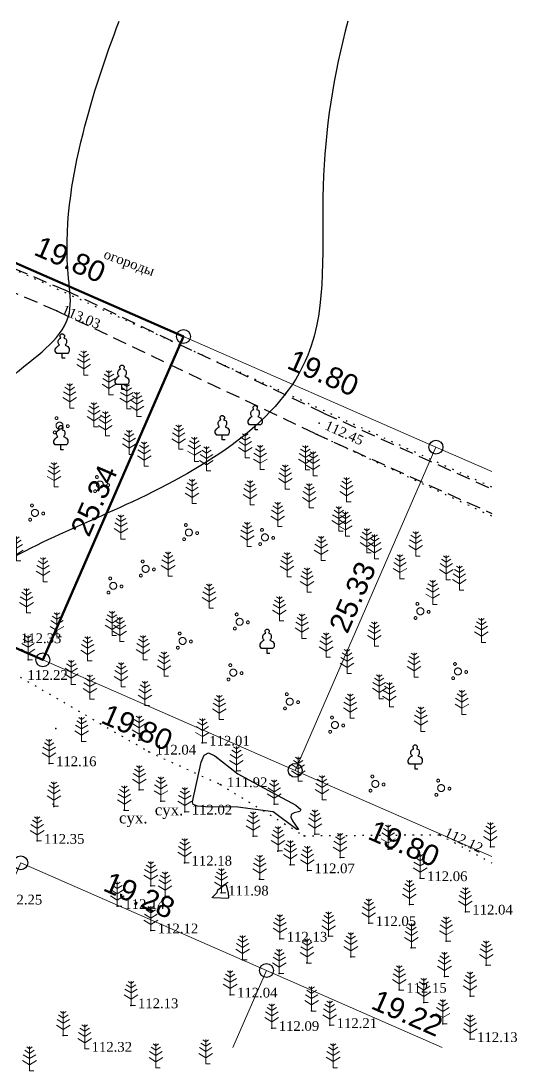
# Model space of a CAD drawing. Header units: millimetres. Extents: x 5405561.2 to 5405647.6, y 5525141.1 to 5525217.6.
# Drawn here: x 5405612 to 5405647.6, y 5525142.2 to 5525217.6 of the extents above; entities that cross this region are included whole.
import ezdxf
from ezdxf.enums import TextEntityAlignment as Align

# ---------------------------------------------------------------- set-up
doc = ezdxf.new("R2010")
doc.units = ezdxf.units.MM
for name, pattern in [('DASHEDX2', [1.5, 1, -0.5]), ('HIDDEN', [0.5, 0, -0.5]), ('суцільна', [50, 50, 0])]:
    doc.linetypes.add(name, pattern=pattern)
for name, color, linetype in [('горизонтали', 42, 'Continuous'), ('дороги', 7, 'Continuous'), ('Ділянки_Межі', 10, 'Continuous'), ('надписи', 7, 'Continuous'), ('отметки', 7, 'Continuous'), ('промеры', 185, 'Continuous'), ('Растительность', 7, 'Continuous')]:
    doc.layers.add(name, color=color, linetype=linetype)
for name, color, linetype, lineweight in [('Контур', 7, 'HIDDEN', 30), ('ТОЧКИ', 7, 'Continuous', 30), ('усл. знак', 7, 'суцільна', 20)]:
    doc.layers.add(name, color=color, linetype=linetype, lineweight=lineweight)
doc.styles.get("Standard").update_dxf_attribs({"font": 'arial.ttf'})
doc.styles.add('times', font='times.ttf')

# ---------------------------------------------------------------- blocks, each defined once
blk = doc.blocks.new('A$C51FE15A3')
at = {"layer": 'Растительность', "color": 94, "lineweight": 0}
for points in [[(-0.201, 1.726), (0, 1.584), (0.201, 1.726)], [(0, 1.75), (0, 0), (0.319, 0)], [(-0.447, 1.172), (0, 0.895), (0.447, 1.172)], [(-0.343, 1.489), (0, 1.267), (0.343, 1.489)], [(-0.493, 0.753), (0, 0.444), (0.493, 0.753)]]:
    blk.add_lwpolyline(points, dxfattribs=at)
blk = doc.blocks.new('A$C72385B22')
at = {"layer": 'усл. знак'}
for centre, radius in [((0, 0), 0.625), ((-0.02, 1.49), 0.25), ((-1.29, -0.64), 0.25), ((1.28, -0.76), 0.25)]:
    blk.add_circle(centre, radius, dxfattribs=at)
blk = doc.blocks.new('A$C2ACB5305')
at = {"layer": 'Растительность'}
blk.add_lwpolyline([(0.2, 0), (0.2, 0), (0, 0), (0, 0.35), (-0.4, 0.35), (-0.5, 0.5), (-0.5, 0.65), (-0.4, 0.8), (-0.3, 0.9), (-0.2, 0.95), (-0.25, 1), (-0.3, 1.1), (-0.3, 1.25), (-0.25, 1.35), (-0.15, 1.45), (-0.1, 1.45), (-0.15, 1.55), (-0.15, 1.65), (-0.05, 1.75), (0.05, 1.75), (0.15, 1.65), (0.15, 1.55), (0.1, 1.45), (0.25, 1.4), (0.3, 1.3), (0.3, 1.1), (0.25, 1), (0.2, 0.95), (0.4, 0.85), (0.5, 0.7), (0.5, 0.5), (0.45, 0.4), (0.4, 0.35), (0, 0.35)], dxfattribs=at)

msp = doc.modelspace()

# ---------------------------------------------------------------- linework, layer by layer
at = {"layer": 'горизонтали', "color": 32}
for points in [[(5405627.547, 5525161.142, 112), (5405625.217, 5525161.172, 112), (5405624.657, 5525161.212, 112), (5405624.347, 5525161.332, 112), (5405624.287, 5525161.532, 112), (5405624.927, 5525164.372, 112), (5405625.127, 5525164.882, 112), (5405625.447, 5525165.042, 112), (5405625.887, 5525164.832, 112), (5405627.557, 5525163.552, 112), (5405629.447, 5525162.512, 112), (5405631.727, 5525161.282, 112), (5405632.077, 5525160.982, 112), (5405632.007, 5525160.832, 112), (5405631.587, 5525160.732, 112), (5405631.387, 5525160.622, 112), (5405631.347, 5525160.432, 112), (5405631.477, 5525160.172, 112), (5405631.907, 5525159.532, 112), (5405631.797, 5525159.552, 112), (5405630.077, 5525160.812, 112), (5405627.547, 5525161.142, 112)], [(5405625.767, 5525154.622, 112), (5405625.717, 5525154.662, 112), (5405626.067, 5525155.012, 112), (5405626.107, 5525155.202, 112), (5405626.517, 5525155.512, 112), (5405626.637, 5525155.572, 112), (5405626.717, 5525155.562, 112), (5405626.857, 5525154.972, 112), (5405626.877, 5525154.662, 112), (5405626.847, 5525154.592, 112), (5405625.767, 5525154.622, 112)]]:
    msp.add_polyline3d(points, close=True, dxfattribs=at)
for points, knots in [([(5405571.783, 5525143.885), (5405571.96, 5525144.184), (5405573.209, 5525146.155), (5405576.408, 5525148.838), (5405580.91, 5525152.767), (5405579.483, 5525158.546), (5405575.249, 5525161.535), (5405573.148, 5525165.322), (5405573.447, 5525169.884), (5405579.177, 5525170.538), (5405584.324, 5525170.172), (5405590.317, 5525171.304), (5405595.363, 5525175.98), (5405600.978, 5525179.595), (5405606.126, 5525186.129), (5405610.004, 5525191.573), (5405615.894, 5525195.456), (5405614.918, 5525201.929), (5405616.011, 5525208.996), (5405618.015, 5525214.982), (5405619.027, 5525217.637)], [289.727842, 289.727842, 289.727842, 289.727842, 290.803381, 296.97347, 302.199909, 307.230718, 312.080641, 317.652517, 319.446244, 324.715379, 330.803804, 336.542026, 341.909048, 351.135292, 356.471323, 366.510934, 372.164867, 374.633121, 385.111342, 393.63026, 393.63026, 393.63026, 393.63026]), ([(5405635.442, 5525217.637), (5405634.448, 5525213.806), (5405633.119, 5525205.83), (5405634.613, 5525191.269), (5405620.635, 5525182.734), (5405605.87, 5525177.649), (5405602.107, 5525168.069), (5405597.566, 5525163.574), (5405596.028, 5525164.185), (5405593.433, 5525164.191), (5405590.954, 5525160.883), (5405586.965, 5525159.117), (5405586.523, 5525153.415), (5405591.743, 5525149.767), (5405595.062, 5525146.126), (5405596.218, 5525144.187), (5405596.383, 5525143.885)], [19.796371, 19.796371, 19.796371, 19.796371, 31.663347, 43.851712, 60.280074, 74.750885, 89.023871, 90.640593, 91.784027, 93.610326, 98.076593, 103.244221, 105.220832, 113.967103, 119.548086, 120.551158, 120.551158, 120.551158, 120.551158])]:
    msp.add_open_spline(points, degree=3, knots=knots, dxfattribs=at)
at = {"layer": 'дороги', "color": 7, "linetype": 'DASHEDX2'}
for points, elevation in [([(5405633.717, 5525189.467), (5405615.185, 5525198.27), (5405576.049, 5525214.988)], 110.644), ([(5405633.079, 5525187.999), (5405614.53, 5525196.81), (5405575.42, 5525213.516)], 110.644), ([(5405633.717, 5525189.467), (5405645.791, 5525184.01)], 112.445), ([(5405633.079, 5525187.999), (5405645.791, 5525182.257)], 112.445)]:
    msp.add_lwpolyline(points, dxfattribs=dict(at, elevation=elevation))
at = {"layer": 'Ділянки_Межі', "lineweight": 50}
msp.add_lwpolyline([(5405595.399, 5525179.672), (5405605.512, 5525202.901), (5405623.648, 5525194.961), (5405613.534, 5525171.732)], close=True, dxfattribs=at)
at = {"layer": 'Ділянки_Межі', "lineweight": 0}
msp.add_lwpolyline([(5405613.534, 5525171.732), (5405623.648, 5525194.961), (5405641.783, 5525187.021), (5405631.669, 5525163.793)], close=True, dxfattribs=at)
for points in [[(5405631.669, 5525163.793), (5405641.783, 5525187.021), (5405645.791, 5525185.266)], [(5405645.792, 5525157.61), (5405631.669, 5525163.793)], [(5405606.144, 5525143.885), (5405611.949, 5525157.143), (5405629.608, 5525149.412), (5405627.184, 5525143.885)], [(5405627.184, 5525143.885), (5405629.608, 5525149.412), (5405642.232, 5525143.885)]]:
    msp.add_lwpolyline(points, dxfattribs=at)
at = {"layer": 'Контур', "color": 7, "linetype": 'HIDDEN'}
for points, elevation in [([(5405645.791, 5525184.145), (5405582.81, 5525212.84)], 109.33), ([(5405645.791, 5525182.052), (5405633.079, 5525187.999)], 110.644), ([(5405601.79, 5525167.02), (5405611.93, 5525170.49), (5405621.15, 5525165.13), (5405626.28, 5525162.79), (5405632.31, 5525159.09), (5405642.05, 5525159.17), (5405645.792, 5525157.142)], 112.419)]:
    msp.add_lwpolyline(points, dxfattribs=dict(at, elevation=elevation))
at = {"layer": 'отметки', "color": 7}
for p in [(5405614.546, 5525196.805, 113.026), (5405633.398, 5525188.733, 112.445), (5405612.474, 5525171.736, 112.143), (5405614.484, 5525166.8, 112.038), (5405620.448, 5525165.956, 112.089), (5405624.994, 5525165.771, 112.011), (5405621.144, 5525165.126, 112.045), (5405613.987, 5525164.29, 112.158), (5405627.446, 5525163.747, 112.006), (5405620.461, 5525162.395, 112.087), (5405626.27, 5525162.786, 111.92), (5405622.018, 5525161.58, 112.11), (5405614.277, 5525161.371, 112.179), (5405614.334, 5525161.207, 112.254), (5405619.392, 5525160.922, 112.049), (5405623.737, 5525160.817, 112.017), (5405630.149, 5525161.363, 111.972), (5405613.121, 5525158.717, 112.353), (5405628.641, 5525159.065, 112.106), (5405632.306, 5525159.087, 112.003), (5405633.082, 5525159.201, 112.053), (5405642.047, 5525159.17, 112.117), (5405630.431, 5525157.997, 112.131), (5405638.343, 5525158.133, 112.148), (5405645.697, 5525158.295, 112.04), (5405623.723, 5525157.15, 112.176), (5405634.891, 5525157.53, 112.092), (5405631.32, 5525157.004, 112.102), (5405632.548, 5525156.598, 112.072), (5405629.112, 5525155.963, 112.099), (5405640.642, 5525156.035, 112.062), (5405621.302, 5525155.499, 112.162), (5405622.317, 5525154.752, 112.279), (5405626.358, 5525155.004, 111.98), (5405618.891, 5525154.033, 112.141), (5405639.875, 5525154.15, 112.017), (5405643.897, 5525153.634, 112.041), (5405636.956, 5525152.807, 112.055), (5405621.298, 5525152.282, 112.119), (5405634.069, 5525151.875, 112.149), (5405630.566, 5525151.687, 112.135), (5405640.014, 5525151.034, 112.094), (5405642.524, 5525151.525, 111.997), (5405635.664, 5525150.393, 112.144), (5405627.887, 5525150.183, 112.201), (5405632.518, 5525149.953, 112.283), (5405645.401, 5525149.804, 112.059), (5405630.522, 5525149.201, 112.184), (5405642.393, 5525148.973, 112.116), (5405639.15, 5525148.015, 112.151), (5405626.99, 5525147.672, 112.043), (5405644.237, 5525147.56, 112.069), (5405619.87, 5525146.902, 112.127), (5405632.851, 5525146.504, 112.22), (5405640.909, 5525147.114, 112.19), (5405629.989, 5525145.271, 112.089), (5405634.15, 5525145.476, 112.212), (5405642.281, 5525145.586, 112.173), (5405615.006, 5525144.729, 112.25), (5405644.242, 5525144.473, 112.132)]:
    msp.add_point(p, dxfattribs=at)
at = {"layer": 'ТОЧКИ'}
for centre in [(5405623.647, 5525194.961), (5405641.783, 5525187.021), (5405613.534, 5525171.732), (5405631.669, 5525163.793), (5405611.949, 5525157.143, 107.24), (5405629.608, 5525149.412, 107.24)]:
    msp.add_circle(centre, 0.5, dxfattribs=at)

# ---------------------------------------------------------------- block references
at = {"layer": 'Растительность', "color": 7}
for name, p in [('A$C2ACB5305', (5405614.936, 5525193.406, 112.419)), ('A$C51FE15A3', (5405616.48, 5525192.199, 112.419)), ('A$C51FE15A3', (5405618.292, 5525190.783, 112.419)), ('A$C2ACB5305', (5405619.225, 5525191.158, 112.419)), ('A$C51FE15A3', (5405615.473, 5525189.829, 111.95)), ('A$C51FE15A3', (5405619.576, 5525189.779, 112.419)), ('A$C51FE15A3', (5405617.208, 5525188.473, 111.95)), ('A$C51FE15A3', (5405620.301, 5525189.212, 112.419)), ('A$C51FE15A3', (5405618.036, 5525187.826, 111.95)), ('A$C2ACB5305', (5405628.79, 5525188.263, 111.66)), ('A$C2ACB5305', (5405626.431, 5525187.538, 112.419)), ('A$C2ACB5305', (5405614.828, 5525186.821, 112.04)), ('A$C51FE15A3', (5405619.745, 5525186.49, 111.95)), ('A$C51FE15A3', (5405623.303, 5525186.866, 112.419)), ('A$C51FE15A3', (5405628.086, 5525186.246, 112.419)), ('A$C51FE15A3', (5405620.822, 5525185.648, 111.95)), ('A$C51FE15A3', (5405624.429, 5525185.985, 112.419)), ('A$C51FE15A3', (5405625.296, 5525185.308, 112.419)), ('A$C51FE15A3', (5405629.157, 5525185.41, 112.419)), ('A$C51FE15A3', (5405632.407, 5525185.389, 111.66)), ('A$C51FE15A3', (5405632.959, 5525184.958, 111.66)), ('A$C51FE15A3', (5405614.344, 5525184.165, 112.04)), ('A$C51FE15A3', (5405630.962, 5525183.999, 112.419)), ('A$C51FE15A3', (5405624.259, 5525182.961, 111.95)), ('A$C51FE15A3', (5405628.424, 5525182.863, 112.419)), ('A$C51FE15A3', (5405632.687, 5525182.65, 112.419)), ('A$C51FE15A3', (5405635.362, 5525183.08, 111.66)), ('A$C51FE15A3', (5405630.417, 5525181.305, 112.419)), ('A$C51FE15A3', (5405634.805, 5525180.991, 112.419)), ('A$C51FE15A3', (5405619.149, 5525180.409, 112.04)), ('A$C51FE15A3', (5405635.277, 5525180.621, 112.419)), ('A$C51FE15A3', (5405628.224, 5525179.882, 111.95)), ('A$C51FE15A3', (5405636.821, 5525179.414, 112.419)), ('A$C51FE15A3', (5405611.636, 5525178.852, 112.15)), ('A$C51FE15A3', (5405633.537, 5525178.866, 112.419)), ('A$C51FE15A3', (5405637.373, 5525178.983, 112.419)), ('A$C51FE15A3', (5405640.333, 5525179.194, 111.66)), ('A$C51FE15A3', (5405613.558, 5525177.349, 112.15)), ('A$C51FE15A3', (5405622.545, 5525177.754, 112.04)), ('A$C51FE15A3', (5405631.088, 5525177.701, 111.95)), ('A$C51FE15A3', (5405639.2, 5525177.554, 112.419)), ('A$C51FE15A3', (5405642.523, 5525177.481, 111.66)), ('A$C51FE15A3', (5405632.526, 5525176.602, 111.95)), ('A$C51FE15A3', (5405643.469, 5525176.742, 111.66)), ('A$C51FE15A3', (5405641.555, 5525175.711, 112.419)), ('A$C51FE15A3', (5405612.366, 5525175.1, 112.01)), ('A$C51FE15A3', (5405625.492, 5525175.451, 112.04)), ('A$C51FE15A3', (5405630.538, 5525174.541, 112.04)), ('A$C51FE15A3', (5405614.556, 5525173.388, 112.01)), ('A$C51FE15A3', (5405618.514, 5525173.475, 112.15)), ('A$C51FE15A3', (5405619.065, 5525173.044, 112.15)), ('A$C51FE15A3', (5405632.154, 5525173.278, 112.04)), ('A$C51FE15A3', (5405637.36, 5525172.72, 111.95)), ('A$C51FE15A3', (5405645.048, 5525172.987, 112.419)), ('A$C2ACB5305', (5405629.652, 5525172.199, 112.04)), ('A$C51FE15A3', (5405633.895, 5525171.917, 112.04)), ('A$C51FE15A3', (5405612.48, 5525171.74, 112.14)), ('A$C51FE15A3', (5405616.754, 5525171.67, 112.01)), ('A$C51FE15A3', (5405620.744, 5525171.732, 112.15)), ('A$C51FE15A3', (5405622.248, 5525170.556, 112.15)), ('A$C51FE15A3', (5405635.4, 5525170.741, 112.04)), ('A$C51FE15A3', (5405640.213, 5525170.491, 111.95)), ('A$C51FE15A3', (5405615.584, 5525169.964, 112.09)), ('A$C51FE15A3', (5405619.165, 5525169.785, 112.01)), ('A$C51FE15A3', (5405616.923, 5525168.917, 112.09)), ('A$C51FE15A3', (5405637.708, 5525168.937, 112.04)), ('A$C51FE15A3', (5405620.875, 5525168.449, 112.01)), ('A$C51FE15A3', (5405638.441, 5525168.364, 112.04)), ('A$C51FE15A3', (5405626.219, 5525167.452, 112.15)), ('A$C51FE15A3', (5405635.624, 5525167.531, 112.04)), ('A$C51FE15A3', (5405643.648, 5525167.806, 111.95)), ('A$C51FE15A3', (5405640.702, 5525166.596, 112.04)), ('A$C51FE15A3', (5405616.328, 5525165.87, 112.09)), ('A$C51FE15A3', (5405620.45, 5525165.96, 112.09)), ('A$C51FE15A3', (5405625, 5525165.77, 112.01)), ('A$C51FE15A3', (5405613.99, 5525164.29, 112.16)), ('A$C51FE15A3', (5405627.45, 5525163.75, 112.01)), ('A$C2ACB5305', (5405640.288, 5525163.885, 112.04)), ('A$C51FE15A3', (5405631.889, 5525163.014, 112.15)), ('A$C51FE15A3', (5405620.47, 5525162.4, 112.09)), ('A$C51FE15A3', (5405622.02, 5525161.58, 112.11)), ('A$C51FE15A3', (5405630.16, 5525161.36, 111.97)), ('A$C51FE15A3', (5405633.604, 5525161.669, 112.15)), ('A$C51FE15A3', (5405614.34, 5525161.21, 112.25)), ('A$C51FE15A3', (5405619.4, 5525160.92, 112.05)), ('A$C51FE15A3', (5405623.74, 5525160.82, 112.02)), ('A$C51FE15A3', (5405628.65, 5525159.06, 112.11)), ('A$C51FE15A3', (5405633.09, 5525159.2, 112.05)), ('A$C51FE15A3', (5405613.13, 5525158.72, 112.35)), ('A$C51FE15A3', (5405645.7, 5525158.29, 112.04)), ('A$C51FE15A3', (5405630.44, 5525158, 112.13)), ('A$C51FE15A3', (5405634.9, 5525157.53, 112.09)), ('A$C51FE15A3', (5405638.35, 5525158.13, 112.15)), ('A$C51FE15A3', (5405623.73, 5525157.15, 112.18)), ('A$C51FE15A3', (5405631.33, 5525157, 112.1)), ('A$C51FE15A3', (5405632.55, 5525156.6, 112.07)), ('A$C51FE15A3', (5405640.65, 5525156.03, 112.06)), ('A$C51FE15A3', (5405621.3, 5525155.5, 112.16)), ('A$C51FE15A3', (5405629.12, 5525155.96, 112.1)), ('A$C51FE15A3', (5405622.32, 5525154.75, 112.28)), ('A$C51FE15A3', (5405626.37, 5525155, 111.98)), ('A$C51FE15A3', (5405618.89, 5525154.03, 112.14)), ('A$C51FE15A3', (5405639.88, 5525154.15, 112.02)), ('A$C51FE15A3', (5405643.9, 5525153.63, 112.04)), ('A$C51FE15A3', (5405621.3, 5525152.28, 112.12)), ('A$C51FE15A3', (5405636.96, 5525152.81, 112.05)), ('A$C51FE15A3', (5405630.57, 5525151.69, 112.13)), ('A$C51FE15A3', (5405634.07, 5525151.87, 112.15)), ('A$C51FE15A3', (5405642.53, 5525151.52, 112)), ('A$C51FE15A3', (5405640.02, 5525151.03, 112.09)), ('A$C51FE15A3', (5405627.89, 5525150.18, 112.2)), ('A$C51FE15A3', (5405635.67, 5525150.39, 112.14)), ('A$C51FE15A3', (5405632.52, 5525149.95, 112.28)), ('A$C51FE15A3', (5405645.4, 5525149.8, 112.06)), ('A$C51FE15A3', (5405630.53, 5525149.2, 112.18)), ('A$C51FE15A3', (5405642.4, 5525148.97, 112.12)), ('A$C51FE15A3', (5405639.15, 5525148.01, 112.15)), ('A$C51FE15A3', (5405627, 5525147.67, 112.04)), ('A$C51FE15A3', (5405640.91, 5525147.11, 112.19)), ('A$C51FE15A3', (5405644.24, 5525147.56, 112.07)), ('A$C51FE15A3', (5405619.88, 5525146.9, 112.13)), ('A$C51FE15A3', (5405632.85, 5525146.5, 112.22)), ('A$C51FE15A3', (5405634.15, 5525145.48, 112.21)), ('A$C51FE15A3', (5405642.28, 5525145.58, 112.17)), ('A$C51FE15A3', (5405615.01, 5525144.73, 112.25)), ('A$C51FE15A3', (5405629.99, 5525145.27, 112.09)), ('A$C51FE15A3', (5405644.25, 5525144.47, 112.13)), ('A$C51FE15A3', (5405616.55, 5525143.78, 112.32)), ('A$C51FE15A3', (5405625.24, 5525142.7, 112.18)), ('A$C51FE15A3', (5405612.58, 5525142.19, 112.21)), ('A$C51FE15A3', (5405621.66, 5525142.41, 112.27)), ('A$C51FE15A3', (5405634.4, 5525142.42, 112.19))]:
    msp.add_blockref(name, p, dxfattribs=at)
at = {"layer": 'усл. знак', "color": 7, "linetype": 'суцільна', "lineweight": 13, "xscale": 0.3999999998750298, "yscale": 0.3999999998750298, "zscale": 0.3999999998750298, "rotation": 265.3647753868261}
for p in [(5405614.736, 5525188.564), (5405617.639, 5525184.334), (5405612.972, 5525182.29), (5405624.032, 5525180.884), (5405629.498, 5525180.533), (5405620.926, 5525178.27), (5405618.598, 5525177.051), (5405640.664, 5525175.224), (5405627.68, 5525174.467), (5405623.584, 5525173.091), (5405627.224, 5525170.815), (5405643.366, 5525170.9), (5405631.283, 5525168.729), (5405634.53, 5525167.052), (5405637.429, 5525162.819), (5405642.158, 5525162.518)]:
    msp.add_blockref('A$C72385B22', p, dxfattribs=at)

# ---------------------------------------------------------------- texts
at = {"layer": 'надписи', "color": 7, "style": 'times'}
for p in [(5405621.583, 5525161.361, 111.861), (5405619.014, 5525160.781, 111.861)]:
    msp.add_text('сух.', height=0.8, dxfattribs=at).set_placement(p, align=Align.TOP_LEFT)
at = {"layer": 'отметки', "color": 7, "style": 'times'}
for s, rotation, p in [('огороды', 339.74095, (5405618.09, 5525201.27, 170.061)), ('113.03', 336.91896, (5405615.09, 5525197.27, 113.026)), ('112.45', 335.73562, (5405634.02, 5525188.96, 112.445)), ('112.12', 334.49567, (5405642.626, 5525159.724, 112.117))]:
    msp.add_text(s, height=0.7, rotation=rotation, dxfattribs=at).set_placement(p, align=Align.TOP_LEFT)
for s, p in [('112.33', (5405611.961, 5525173.633, 112.326)), ('112.22', (5405612.427, 5525170.993, 112.217)), ('112.01', (5405625.494, 5525166.271, 112.011)), ('112.04', (5405621.644, 5525165.626, 112.045)), ('112.16', (5405614.487, 5525164.79, 112.158)), ('111.92', (5405626.77, 5525163.286, 111.92)), ('112.02', (5405624.237, 5525161.317, 112.017)), ('112.35', (5405613.621, 5525159.217, 112.353)), ('112.18', (5405624.223, 5525157.65, 112.176)), ('112.07', (5405633.048, 5525157.098, 112.072)), ('112.06', (5405641.142, 5525156.535, 112.062)), ('111.98', (5405626.858, 5525155.504, 111.98)), ('112.25', (5405610.589, 5525154.855, 112.246)), ('112.14', (5405619.391, 5525154.533, 112.141)), ('112.04', (5405644.397, 5525154.134, 112.041)), ('112.05', (5405637.456, 5525153.307, 112.055)), ('112.12', (5405621.798, 5525152.782, 112.119)), ('112.13', (5405631.066, 5525152.187, 112.135)), ('112.04', (5405627.49, 5525148.172, 112.043)), ('112.15', (5405639.65, 5525148.515, 112.151)), ('112.13', (5405620.37, 5525147.402, 112.127)), ('112.09', (5405630.489, 5525145.771, 112.089)), ('112.21', (5405634.65, 5525145.976, 112.212)), ('112.13', (5405644.742, 5525144.973, 112.132)), ('112.32', (5405617.043, 5525144.278, 112.317))]:
    msp.add_text(s, height=0.7, dxfattribs=at).set_placement(p, align=Align.TOP_LEFT)
at = {"layer": 'промеры', "char_height": 1.5, "attachment_point": 1}
for s, insert, rotation in [('19.80', (5405613.407, 5525202.248), 336.35584), ('19.80', (5405631.595, 5525194.093), 336.35584), ('25.34', (5405615.477, 5525181.09), 66.37949), ('25.33', (5405634.044, 5525174.143), 66.37949), ('19.80', (5405618.223, 5525168.621), 336.35584), ('19.80', (5405637.401, 5525160.275), 336.35584), ('19.28', (5405618.38, 5525156.562), 336.35584), ('19.22', (5405637.629, 5525148.091), 336.35584)]:
    msp.add_mtext(s, dxfattribs=dict(at, insert=insert, rotation=rotation))

doc.saveas('drawing.dxf')
